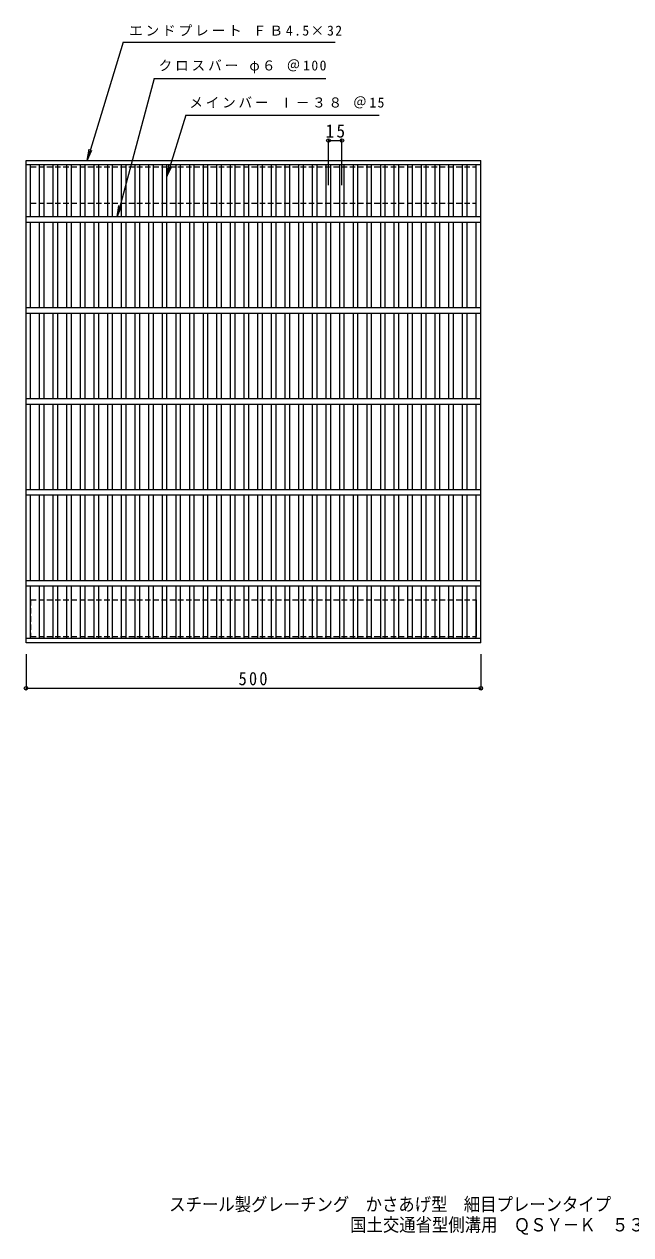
# Model space of a CAD drawing. Units: millimetres at full size, sheet at 1:5; details may follow other scales. Extents: x -569 to 765, y -687 to 644.
# Drawn here: x -569 to 98, y -687 to 644 of the extents above; entities that cross this region are included whole.
import ezdxf
from ezdxf.enums import TextEntityAlignment as Align

# ---------------------------------------------------------------- set-up
doc = ezdxf.new("R2010")
doc.units = ezdxf.units.MM
doc.header["$LTSCALE"] = 5
doc.header["$PDMODE"] = 32
doc.header["$PDSIZE"] = 4
doc.linetypes.add('DASHED1', pattern=[1.8, 1.2, -0.6])
for name, color, linetype, lineweight in [('A-1_ピット', 2, 'Continuous', 9), ('A-2_蓋', 3, 'Continuous', 9), ('A-4_寸法', 7, 'Continuous', 9), ('A-5_仕様文', 7, 'Continuous', 9), ('F-5_F-5ﾚｲﾔ', 2, 'Continuous', 9)]:
    doc.layers.add(name, color=color, linetype=linetype, lineweight=lineweight)
doc.styles.add('ＭＳ ゴシック', font='')
doc.styles.get('ＭＳ ゴシック').set_extended_font_data('MS Gothic')

msp = doc.modelspace()

# ---------------------------------------------------------------- linework, layer by layer
at = {"layer": 'A-1_ピット', "linetype": 'DASHED1'}
for p, q in [((-561.919, 446.716), (-561.919, 486.716)), ((-561.919, 486.716), (-71.919, 486.716)), ((-561.919, 10.716), (-561.919, -29.284)), ((-561.919, 10.716), (-71.919, 10.716)), ((-561.919, -29.284), (-71.919, -29.284))]:
    msp.add_line(p, q, dxfattribs=at)
msp.add_lwpolyline([(-561.919, 446.716), (-71.919, 446.716), (-71.919, 486.716)], dxfattribs=at)
at = {"layer": 'A-2_蓋'}
for p, q in [((-566.919, -36.284), (-566.919, 493.716)), ((-566.919, 493.716), (-66.919, 493.716)), ((-66.919, -36.284), (-66.919, 493.716)), ((-566.919, 489.216), (-66.919, 489.216)), ((-561.919, 431.716), (-561.919, 489.216)), ((-551.919, 431.716), (-551.919, 489.216)), ((-546.919, 431.716), (-546.919, 489.216)), ((-536.919, 431.716), (-536.919, 489.216)), ((-531.919, 431.716), (-531.919, 489.216)), ((-521.919, 431.716), (-521.919, 489.216)), ((-516.919, 431.716), (-516.919, 489.216)), ((-506.919, 431.716), (-506.919, 489.216)), ((-501.919, 431.716), (-501.919, 489.216)), ((-491.919, 431.716), (-491.919, 489.216)), ((-486.919, 431.716), (-486.919, 489.216)), ((-476.919, 431.716), (-476.919, 489.216)), ((-471.919, 431.716), (-471.919, 489.216)), ((-461.919, 431.716), (-461.919, 489.216)), ((-456.919, 431.716), (-456.919, 489.216)), ((-446.919, 431.716), (-446.919, 489.216)), ((-441.919, 431.716), (-441.919, 489.216)), ((-431.919, 431.716), (-431.919, 489.216)), ((-426.919, 431.716), (-426.919, 489.216)), ((-416.919, 431.716), (-416.919, 489.216)), ((-411.919, 431.716), (-411.919, 489.216)), ((-401.919, 431.716), (-401.919, 489.216)), ((-396.919, 431.716), (-396.919, 489.216)), ((-386.919, 431.716), (-386.919, 489.216)), ((-381.919, 431.716), (-381.919, 489.216)), ((-371.919, 431.716), (-371.919, 489.216)), ((-366.919, 431.716), (-366.919, 489.216)), ((-356.919, 431.716), (-356.919, 489.216)), ((-351.919, 431.716), (-351.919, 489.216)), ((-341.919, 431.716), (-341.919, 489.216)), ((-336.919, 431.716), (-336.919, 489.216)), ((-326.919, 431.716), (-326.919, 489.216)), ((-321.919, 431.716), (-321.919, 489.216)), ((-311.919, 431.716), (-311.919, 489.216)), ((-306.919, 431.716), (-306.919, 489.216)), ((-296.919, 431.716), (-296.919, 489.216)), ((-291.919, 431.716), (-291.919, 489.216)), ((-281.919, 431.716), (-281.919, 489.216)), ((-276.919, 431.716), (-276.919, 489.216)), ((-266.919, 431.716), (-266.919, 489.216)), ((-261.919, 431.716), (-261.919, 489.216)), ((-251.919, 431.716), (-251.919, 489.216)), ((-246.919, 431.716), (-246.919, 489.216)), ((-236.919, 431.716), (-236.919, 489.216)), ((-231.919, 431.716), (-231.919, 489.216)), ((-221.919, 431.716), (-221.919, 489.216)), ((-216.919, 431.716), (-216.919, 489.216)), ((-206.919, 431.716), (-206.919, 489.216)), ((-201.919, 431.716), (-201.919, 489.216)), ((-191.919, 431.716), (-191.919, 489.216)), ((-186.919, 431.716), (-186.919, 489.216)), ((-176.919, 431.716), (-176.919, 489.216)), ((-171.919, 431.716), (-171.919, 489.216)), ((-161.919, 431.716), (-161.919, 489.216)), ((-156.919, 431.716), (-156.919, 489.216)), ((-146.919, 431.716), (-146.919, 489.216)), ((-141.919, 431.716), (-141.919, 489.216)), ((-131.919, 431.716), (-131.919, 489.216)), ((-126.919, 431.716), (-126.919, 489.216)), ((-116.919, 431.716), (-116.919, 489.216)), ((-111.919, 431.716), (-111.919, 489.216)), ((-101.919, 431.716), (-101.919, 489.216)), ((-96.919, 431.716), (-96.919, 489.216)), ((-86.919, 431.716), (-86.919, 489.216)), ((-81.919, 431.716), (-81.919, 489.216)), ((-71.919, 431.716), (-71.919, 489.216)), ((-66.919, 431.716), (-566.919, 431.716)), ((-66.919, 425.716), (-566.919, 425.716)), ((-561.919, 331.716), (-561.919, 425.716)), ((-551.919, 331.716), (-551.919, 425.716)), ((-546.919, 331.716), (-546.919, 425.716)), ((-536.919, 331.716), (-536.919, 425.716)), ((-531.919, 331.716), (-531.919, 425.716)), ((-521.919, 331.716), (-521.919, 425.716)), ((-516.919, 331.716), (-516.919, 425.716)), ((-506.919, 331.716), (-506.919, 425.716)), ((-501.919, 331.716), (-501.919, 425.716)), ((-491.919, 331.716), (-491.919, 425.716)), ((-486.919, 331.716), (-486.919, 425.716)), ((-476.919, 331.716), (-476.919, 425.716)), ((-471.919, 331.716), (-471.919, 425.716)), ((-461.919, 331.716), (-461.919, 425.716)), ((-456.919, 331.716), (-456.919, 425.716)), ((-446.919, 331.716), (-446.919, 425.716)), ((-441.919, 331.716), (-441.919, 425.716)), ((-431.919, 331.716), (-431.919, 425.716)), ((-426.919, 331.716), (-426.919, 425.716)), ((-416.919, 331.716), (-416.919, 425.716)), ((-411.919, 331.716), (-411.919, 425.716)), ((-401.919, 331.716), (-401.919, 425.716)), ((-396.919, 331.716), (-396.919, 425.716)), ((-386.919, 331.716), (-386.919, 425.716)), ((-381.919, 331.716), (-381.919, 425.716)), ((-371.919, 331.716), (-371.919, 425.716)), ((-366.919, 331.716), (-366.919, 425.716)), ((-356.919, 331.716), (-356.919, 425.716)), ((-351.919, 331.716), (-351.919, 425.716)), ((-341.919, 331.716), (-341.919, 425.716)), ((-336.919, 331.716), (-336.919, 425.716)), ((-326.919, 331.716), (-326.919, 425.716)), ((-321.919, 331.716), (-321.919, 425.716)), ((-311.919, 331.716), (-311.919, 425.716)), ((-306.919, 331.716), (-306.919, 425.716)), ((-296.919, 331.716), (-296.919, 425.716)), ((-291.919, 331.716), (-291.919, 425.716)), ((-281.919, 331.716), (-281.919, 425.716)), ((-276.919, 331.716), (-276.919, 425.716)), ((-266.919, 331.716), (-266.919, 425.716)), ((-261.919, 331.716), (-261.919, 425.716)), ((-251.919, 331.716), (-251.919, 425.716)), ((-246.919, 331.716), (-246.919, 425.716)), ((-236.919, 331.716), (-236.919, 425.716)), ((-231.919, 331.716), (-231.919, 425.716)), ((-221.919, 331.716), (-221.919, 425.716)), ((-216.919, 331.716), (-216.919, 425.716)), ((-206.919, 331.716), (-206.919, 425.716)), ((-201.919, 331.716), (-201.919, 425.716)), ((-191.919, 331.716), (-191.919, 425.716)), ((-186.919, 331.716), (-186.919, 425.716)), ((-176.919, 331.716), (-176.919, 425.716)), ((-171.919, 331.716), (-171.919, 425.716)), ((-161.919, 331.716), (-161.919, 425.716)), ((-156.919, 331.716), (-156.919, 425.716)), ((-146.919, 331.716), (-146.919, 425.716)), ((-141.919, 331.716), (-141.919, 425.716)), ((-131.919, 331.716), (-131.919, 425.716)), ((-126.919, 331.716), (-126.919, 425.716)), ((-116.919, 331.716), (-116.919, 425.716)), ((-111.919, 331.716), (-111.919, 425.716)), ((-101.919, 331.716), (-101.919, 425.716)), ((-96.919, 331.716), (-96.919, 425.716)), ((-86.919, 331.716), (-86.919, 425.716)), ((-81.919, 331.716), (-81.919, 425.716)), ((-71.919, 331.716), (-71.919, 425.716)), ((-66.919, 331.716), (-566.919, 331.716)), ((-66.919, 325.716), (-566.919, 325.716)), ((-561.919, 231.716), (-561.919, 325.716)), ((-551.919, 231.716), (-551.919, 325.716)), ((-546.919, 231.716), (-546.919, 325.716)), ((-536.919, 231.716), (-536.919, 325.716)), ((-531.919, 231.716), (-531.919, 325.716)), ((-521.919, 231.716), (-521.919, 325.716)), ((-516.919, 231.716), (-516.919, 325.716)), ((-506.919, 231.716), (-506.919, 325.716)), ((-501.919, 231.716), (-501.919, 325.716)), ((-491.919, 231.716), (-491.919, 325.716)), ((-486.919, 231.716), (-486.919, 325.716)), ((-476.919, 231.716), (-476.919, 325.716)), ((-471.919, 231.716), (-471.919, 325.716)), ((-461.919, 231.716), (-461.919, 325.716)), ((-456.919, 231.716), (-456.919, 325.716)), ((-446.919, 231.716), (-446.919, 325.716)), ((-441.919, 231.716), (-441.919, 325.716)), ((-431.919, 231.716), (-431.919, 325.716)), ((-426.919, 231.716), (-426.919, 325.716)), ((-416.919, 231.716), (-416.919, 325.716)), ((-411.919, 231.716), (-411.919, 325.716)), ((-401.919, 231.716), (-401.919, 325.716)), ((-396.919, 231.716), (-396.919, 325.716)), ((-386.919, 231.716), (-386.919, 325.716)), ((-381.919, 231.716), (-381.919, 325.716)), ((-371.919, 231.716), (-371.919, 325.716)), ((-366.919, 231.716), (-366.919, 325.716)), ((-356.919, 231.716), (-356.919, 325.716)), ((-351.919, 231.716), (-351.919, 325.716)), ((-341.919, 231.716), (-341.919, 325.716)), ((-336.919, 231.716), (-336.919, 325.716)), ((-326.919, 231.716), (-326.919, 325.716)), ((-321.919, 231.716), (-321.919, 325.716)), ((-311.919, 231.716), (-311.919, 325.716)), ((-306.919, 231.716), (-306.919, 325.716)), ((-296.919, 231.716), (-296.919, 325.716)), ((-291.919, 231.716), (-291.919, 325.716)), ((-281.919, 231.716), (-281.919, 325.716)), ((-276.919, 231.716), (-276.919, 325.716)), ((-266.919, 231.716), (-266.919, 325.716)), ((-261.919, 231.716), (-261.919, 325.716)), ((-251.919, 231.716), (-251.919, 325.716)), ((-246.919, 231.716), (-246.919, 325.716)), ((-236.919, 231.716), (-236.919, 325.716)), ((-231.919, 231.716), (-231.919, 325.716)), ((-221.919, 231.716), (-221.919, 325.716)), ((-216.919, 231.716), (-216.919, 325.716)), ((-206.919, 231.716), (-206.919, 325.716)), ((-201.919, 231.716), (-201.919, 325.716)), ((-191.919, 231.716), (-191.919, 325.716)), ((-186.919, 231.716), (-186.919, 325.716)), ((-176.919, 231.716), (-176.919, 325.716)), ((-171.919, 231.716), (-171.919, 325.716)), ((-161.919, 231.716), (-161.919, 325.716)), ((-156.919, 231.716), (-156.919, 325.716)), ((-146.919, 231.716), (-146.919, 325.716)), ((-141.919, 231.716), (-141.919, 325.716)), ((-131.919, 231.716), (-131.919, 325.716)), ((-126.919, 231.716), (-126.919, 325.716)), ((-116.919, 231.716), (-116.919, 325.716)), ((-111.919, 231.716), (-111.919, 325.716)), ((-101.919, 231.716), (-101.919, 325.716)), ((-96.919, 231.716), (-96.919, 325.716)), ((-86.919, 231.716), (-86.919, 325.716)), ((-81.919, 231.716), (-81.919, 325.716)), ((-71.919, 231.716), (-71.919, 325.716)), ((-66.919, 231.716), (-566.919, 231.716)), ((-66.919, 225.716), (-566.919, 225.716)), ((-561.919, 131.716), (-561.919, 225.716)), ((-551.919, 131.716), (-551.919, 225.716)), ((-546.919, 131.716), (-546.919, 225.716)), ((-536.919, 131.716), (-536.919, 225.716)), ((-531.919, 131.716), (-531.919, 225.716)), ((-521.919, 131.716), (-521.919, 225.716)), ((-516.919, 131.716), (-516.919, 225.716)), ((-506.919, 131.716), (-506.919, 225.716)), ((-501.919, 131.716), (-501.919, 225.716)), ((-491.919, 131.716), (-491.919, 225.716)), ((-486.919, 131.716), (-486.919, 225.716)), ((-476.919, 131.716), (-476.919, 225.716)), ((-471.919, 131.716), (-471.919, 225.716)), ((-461.919, 131.716), (-461.919, 225.716)), ((-456.919, 131.716), (-456.919, 225.716)), ((-446.919, 131.716), (-446.919, 225.716)), ((-441.919, 131.716), (-441.919, 225.716)), ((-431.919, 131.716), (-431.919, 225.716)), ((-426.919, 131.716), (-426.919, 225.716)), ((-416.919, 131.716), (-416.919, 225.716)), ((-411.919, 131.716), (-411.919, 225.716)), ((-401.919, 131.716), (-401.919, 225.716)), ((-396.919, 131.716), (-396.919, 225.716)), ((-386.919, 131.716), (-386.919, 225.716)), ((-381.919, 131.716), (-381.919, 225.716)), ((-371.919, 131.716), (-371.919, 225.716)), ((-366.919, 131.716), (-366.919, 225.716)), ((-356.919, 131.716), (-356.919, 225.716)), ((-351.919, 131.716), (-351.919, 225.716)), ((-341.919, 131.716), (-341.919, 225.716)), ((-336.919, 131.716), (-336.919, 225.716)), ((-326.919, 131.716), (-326.919, 225.716)), ((-321.919, 131.716), (-321.919, 225.716)), ((-311.919, 131.716), (-311.919, 225.716)), ((-306.919, 131.716), (-306.919, 225.716)), ((-296.919, 131.716), (-296.919, 225.716)), ((-291.919, 131.716), (-291.919, 225.716)), ((-281.919, 131.716), (-281.919, 225.716)), ((-276.919, 131.716), (-276.919, 225.716)), ((-266.919, 131.716), (-266.919, 225.716)), ((-261.919, 131.716), (-261.919, 225.716)), ((-251.919, 131.716), (-251.919, 225.716)), ((-246.919, 131.716), (-246.919, 225.716)), ((-236.919, 131.716), (-236.919, 225.716)), ((-231.919, 131.716), (-231.919, 225.716)), ((-221.919, 131.716), (-221.919, 225.716)), ((-216.919, 131.716), (-216.919, 225.716)), ((-206.919, 131.716), (-206.919, 225.716)), ((-201.919, 131.716), (-201.919, 225.716)), ((-191.919, 131.716), (-191.919, 225.716)), ((-186.919, 131.716), (-186.919, 225.716)), ((-176.919, 131.716), (-176.919, 225.716)), ((-171.919, 131.716), (-171.919, 225.716)), ((-161.919, 131.716), (-161.919, 225.716)), ((-156.919, 131.716), (-156.919, 225.716)), ((-146.919, 131.716), (-146.919, 225.716)), ((-141.919, 131.716), (-141.919, 225.716)), ((-131.919, 131.716), (-131.919, 225.716)), ((-126.919, 131.716), (-126.919, 225.716)), ((-116.919, 131.716), (-116.919, 225.716)), ((-111.919, 131.716), (-111.919, 225.716)), ((-101.919, 131.716), (-101.919, 225.716)), ((-96.919, 131.716), (-96.919, 225.716)), ((-86.919, 131.716), (-86.919, 225.716)), ((-81.919, 131.716), (-81.919, 225.716)), ((-71.919, 131.716), (-71.919, 225.716)), ((-66.919, 131.716), (-566.919, 131.716)), ((-66.919, 125.716), (-566.919, 125.716)), ((-561.919, 31.716), (-561.919, 125.716)), ((-551.919, 31.716), (-551.919, 125.716)), ((-546.919, 31.716), (-546.919, 125.716)), ((-536.919, 31.716), (-536.919, 125.716)), ((-531.919, 31.716), (-531.919, 125.716)), ((-521.919, 31.716), (-521.919, 125.716)), ((-516.919, 31.716), (-516.919, 125.716)), ((-506.919, 31.716), (-506.919, 125.716)), ((-501.919, 31.716), (-501.919, 125.716)), ((-491.919, 31.716), (-491.919, 125.716)), ((-486.919, 31.716), (-486.919, 125.716)), ((-476.919, 31.716), (-476.919, 125.716)), ((-471.919, 31.716), (-471.919, 125.716)), ((-461.919, 31.716), (-461.919, 125.716)), ((-456.919, 31.716), (-456.919, 125.716)), ((-446.919, 31.716), (-446.919, 125.716)), ((-441.919, 31.716), (-441.919, 125.716)), ((-431.919, 31.716), (-431.919, 125.716)), ((-426.919, 31.716), (-426.919, 125.716)), ((-416.919, 31.716), (-416.919, 125.716)), ((-411.919, 31.716), (-411.919, 125.716)), ((-401.919, 31.716), (-401.919, 125.716)), ((-396.919, 31.716), (-396.919, 125.716)), ((-386.919, 31.716), (-386.919, 125.716)), ((-381.919, 31.716), (-381.919, 125.716)), ((-371.919, 31.716), (-371.919, 125.716)), ((-366.919, 31.716), (-366.919, 125.716)), ((-356.919, 31.716), (-356.919, 125.716)), ((-351.919, 31.716), (-351.919, 125.716)), ((-341.919, 31.716), (-341.919, 125.716)), ((-336.919, 31.716), (-336.919, 125.716)), ((-326.919, 31.716), (-326.919, 125.716)), ((-321.919, 31.716), (-321.919, 125.716)), ((-311.919, 31.716), (-311.919, 125.716)), ((-306.919, 31.716), (-306.919, 125.716)), ((-296.919, 31.716), (-296.919, 125.716)), ((-291.919, 31.716), (-291.919, 125.716)), ((-281.919, 31.716), (-281.919, 125.716)), ((-276.919, 31.716), (-276.919, 125.716)), ((-266.919, 31.716), (-266.919, 125.716)), ((-261.919, 31.716), (-261.919, 125.716)), ((-251.919, 31.716), (-251.919, 125.716)), ((-246.919, 31.716), (-246.919, 125.716)), ((-236.919, 31.716), (-236.919, 125.716)), ((-231.919, 31.716), (-231.919, 125.716)), ((-221.919, 31.716), (-221.919, 125.716)), ((-216.919, 31.716), (-216.919, 125.716)), ((-206.919, 31.716), (-206.919, 125.716)), ((-201.919, 31.716), (-201.919, 125.716)), ((-191.919, 31.716), (-191.919, 125.716)), ((-186.919, 31.716), (-186.919, 125.716)), ((-176.919, 31.716), (-176.919, 125.716)), ((-171.919, 31.716), (-171.919, 125.716)), ((-161.919, 31.716), (-161.919, 125.716)), ((-156.919, 31.716), (-156.919, 125.716)), ((-146.919, 31.716), (-146.919, 125.716)), ((-141.919, 31.716), (-141.919, 125.716)), ((-131.919, 31.716), (-131.919, 125.716)), ((-126.919, 31.716), (-126.919, 125.716)), ((-116.919, 31.716), (-116.919, 125.716)), ((-111.919, 31.716), (-111.919, 125.716)), ((-101.919, 31.716), (-101.919, 125.716)), ((-96.919, 31.716), (-96.919, 125.716)), ((-86.919, 31.716), (-86.919, 125.716)), ((-81.919, 31.716), (-81.919, 125.716)), ((-71.919, 31.716), (-71.919, 125.716)), ((-66.919, 31.716), (-566.919, 31.716)), ((-66.919, 25.716), (-566.919, 25.716)), ((-561.919, -31.784), (-561.919, 25.716)), ((-551.919, -31.784), (-551.919, 25.716)), ((-546.919, -31.784), (-546.919, 25.716)), ((-536.919, -31.784), (-536.919, 25.716)), ((-531.919, -31.784), (-531.919, 25.716)), ((-521.919, -31.784), (-521.919, 25.716)), ((-516.919, -31.784), (-516.919, 25.716)), ((-506.919, -31.784), (-506.919, 25.716)), ((-501.919, -31.784), (-501.919, 25.716)), ((-491.919, -31.784), (-491.919, 25.716)), ((-486.919, -31.784), (-486.919, 25.716)), ((-476.919, -31.784), (-476.919, 25.716)), ((-471.919, -31.784), (-471.919, 25.716)), ((-461.919, -31.784), (-461.919, 25.716)), ((-456.919, -31.784), (-456.919, 25.716)), ((-446.919, -31.784), (-446.919, 25.716)), ((-441.919, -31.784), (-441.919, 25.716)), ((-431.919, -31.784), (-431.919, 25.716)), ((-426.919, -31.784), (-426.919, 25.716)), ((-416.919, -31.784), (-416.919, 25.716)), ((-411.919, -31.784), (-411.919, 25.716)), ((-401.919, -31.784), (-401.919, 25.716)), ((-396.919, -31.784), (-396.919, 25.716)), ((-386.919, -31.784), (-386.919, 25.716)), ((-381.919, -31.784), (-381.919, 25.716)), ((-371.919, -31.784), (-371.919, 25.716)), ((-366.919, -31.784), (-366.919, 25.716)), ((-356.919, -31.784), (-356.919, 25.716)), ((-351.919, -31.784), (-351.919, 25.716)), ((-341.919, -31.784), (-341.919, 25.716)), ((-336.919, -31.784), (-336.919, 25.716)), ((-326.919, -31.784), (-326.919, 25.716)), ((-321.919, -31.784), (-321.919, 25.716)), ((-311.919, -31.784), (-311.919, 25.716)), ((-306.919, -31.784), (-306.919, 25.716)), ((-296.919, -31.784), (-296.919, 25.716)), ((-291.919, -31.784), (-291.919, 25.716)), ((-281.919, -31.784), (-281.919, 25.716)), ((-276.919, -31.784), (-276.919, 25.716)), ((-266.919, -31.784), (-266.919, 25.716)), ((-261.919, -31.784), (-261.919, 25.716)), ((-251.919, -31.784), (-251.919, 25.716)), ((-246.919, -31.784), (-246.919, 25.716)), ((-236.919, -31.784), (-236.919, 25.716)), ((-231.919, -31.784), (-231.919, 25.716)), ((-221.919, -31.784), (-221.919, 25.716)), ((-216.919, -31.784), (-216.919, 25.716)), ((-206.919, -31.784), (-206.919, 25.716)), ((-201.919, -31.784), (-201.919, 25.716)), ((-191.919, -31.784), (-191.919, 25.716)), ((-186.919, -31.784), (-186.919, 25.716)), ((-176.919, -31.784), (-176.919, 25.716)), ((-171.919, -31.784), (-171.919, 25.716)), ((-161.919, -31.784), (-161.919, 25.716)), ((-156.919, -31.784), (-156.919, 25.716)), ((-146.919, -31.784), (-146.919, 25.716)), ((-141.919, -31.784), (-141.919, 25.716)), ((-131.919, -31.784), (-131.919, 25.716)), ((-126.919, -31.784), (-126.919, 25.716)), ((-116.919, -31.784), (-116.919, 25.716)), ((-111.919, -31.784), (-111.919, 25.716)), ((-101.919, -31.784), (-101.919, 25.716)), ((-96.919, -31.784), (-96.919, 25.716)), ((-86.919, -31.784), (-86.919, 25.716)), ((-81.919, -31.784), (-81.919, 25.716)), ((-71.919, -31.784), (-71.919, 25.716)), ((-66.919, -31.784), (-566.919, -31.784)), ((-66.919, -36.284), (-566.919, -36.284))]:
    msp.add_line(p, q, dxfattribs=at)
at = {"layer": 'A-4_寸法'}
for p, q in [((-234.419, 466.691), (-234.419, 517.226)), ((-234.419, 515.726), (-219.479, 515.726)), ((-219.479, 466.691), (-219.479, 517.226)), ((-71.919, 10.716), (-71.919, -29.284)), ((-566.919, -48.784), (-566.919, -87.784)), ((-66.919, -48.784), (-66.919, -87.784)), ((-566.919, -86.284), (-66.919, -86.284))]:
    msp.add_line(p, q, dxfattribs=at)
for p in [(-234.419, 515.726), (-219.479, 515.726), (-566.919, -86.284), (-66.919, -86.284)]:
    msp.add_point(p, dxfattribs=at)
at = {"layer": 'A-5_仕様文'}
for p, q in [((-459.93, 623.716), (-499.711, 493.716)), ((-459.93, 623.716), (-227.094, 623.716)), ((-426.115, 583.716), (-466.508, 431.716)), ((-426.115, 583.716), (-237.08, 583.716)), ((-391.287, 543.716), (-411.919, 476.291)), ((-391.287, 543.716), (-178.579, 543.716)), ((-499.711, 493.716), (-497.645, 506.044)), ((-499.711, 493.716), (-494.525, 505.089)), ((-411.919, 476.291), (-409.853, 488.619)), ((-411.919, 476.291), (-406.733, 487.665)), ((-466.508, 431.716), (-464.902, 444.112)), ((-466.508, 431.716), (-461.748, 443.274))]:
    msp.add_line(p, q, dxfattribs=at)

# ---------------------------------------------------------------- texts
at = {"layer": 'A-4_寸法', "color": 2, "char_height": 14.66, "attachment_point": 7, "style": 'ＭＳ ゴシック'}
for s, insert in [('\\T1.27;\\W0.95;15', (-237.574, 518.726)), ('\\T1.27;\\W0.9;500', (-333.169, -83.284))]:
    msp.add_mtext(s, dxfattribs=dict(at, insert=insert))
at = {"layer": 'A-5_仕様文', "char_height": 11, "attachment_point": 7, "style": 'ＭＳ ゴシック'}
for s, insert in [('\\T1.21;エンドプレート\\~ＦＢ4.5×32', (-453.621, 630.43)), ('\\T1.21;クロスバー\\~φ６\\~＠100', (-421.138, 589.705)), ('\\T1.2;メインバー\\~Ⅰ－３８\\~＠15', (-387.329, 550.952))]:
    msp.add_mtext(s, dxfattribs=dict(at, insert=insert))
at = {"layer": 'F-5_F-5ﾚｲﾔ', "style": 'ＭＳ ゴシック', "width": 0.9}
for s, p in [('スチール製グレーチング\u3000かさあげ型\u3000細目プレーンタイプ', (-409.447, -665.304)), ('国土交通省型側溝用\u3000ＱＳＹ－Ｋ\u3000５３３８ＡⅠ', (-210.5, -687.804))]:
    msp.add_text(s, height=14.66, dxfattribs=at).set_placement(p, align=Align.BOTTOM_LEFT)

doc.saveas('drawing.dxf')
